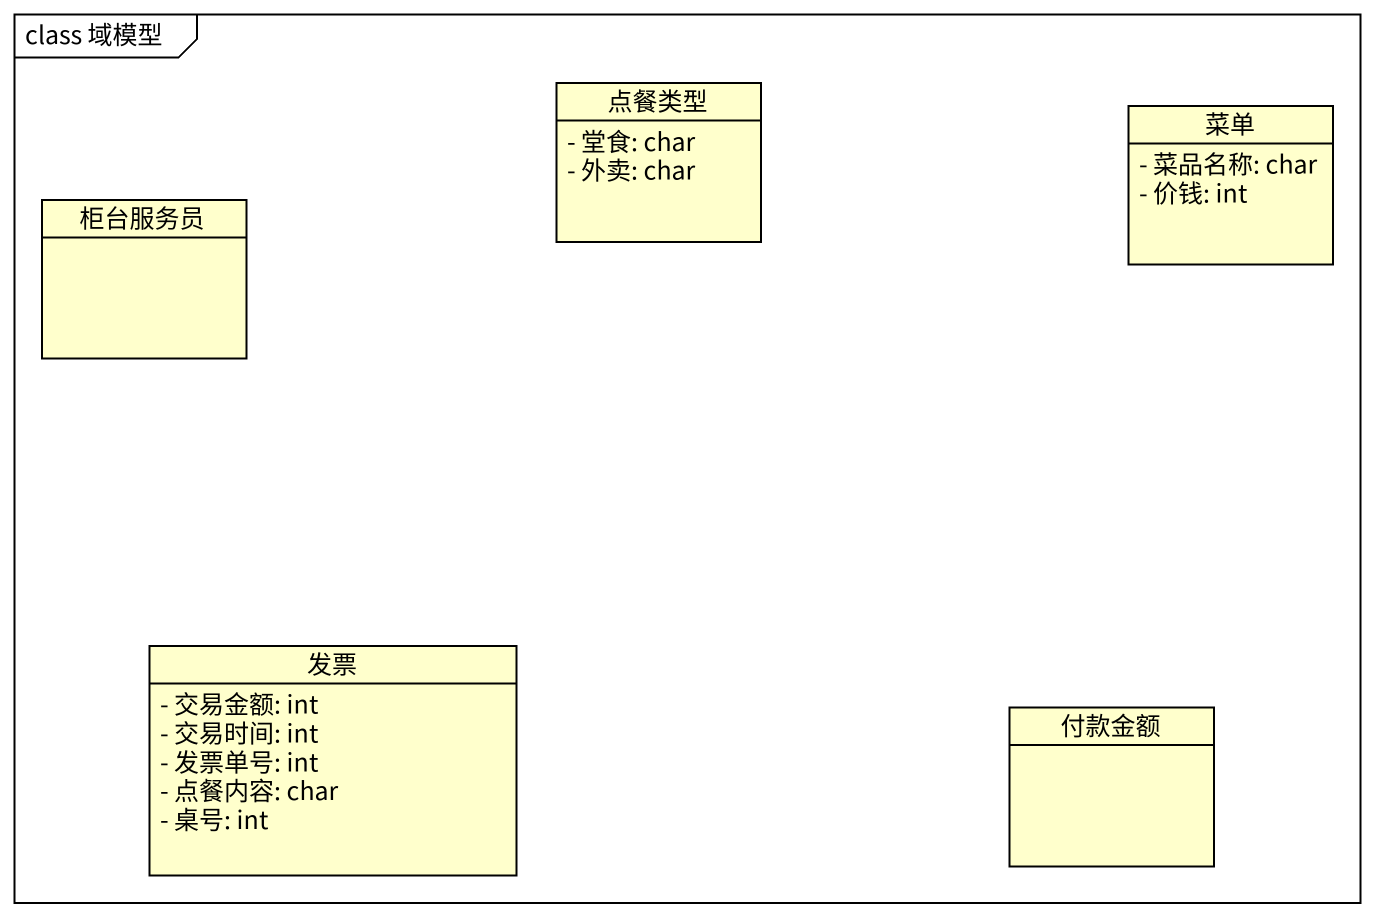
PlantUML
@startuml
mainframe class 域模型
hide circle
hide empty members
skinparam classAttributeIconSize 0
class 点餐类型 {
  - 堂食: char
  - 外卖: char
}
class 菜单 {
  - 菜品名称: char
  - 价钱: int
}
class 柜台服务员
class 发票 {
  - 交易金额: int
  - 交易时间: int
  - 发票单号: int
  - 点餐内容: char
  - 桌号: int
}
class 付款金额
@enduml
